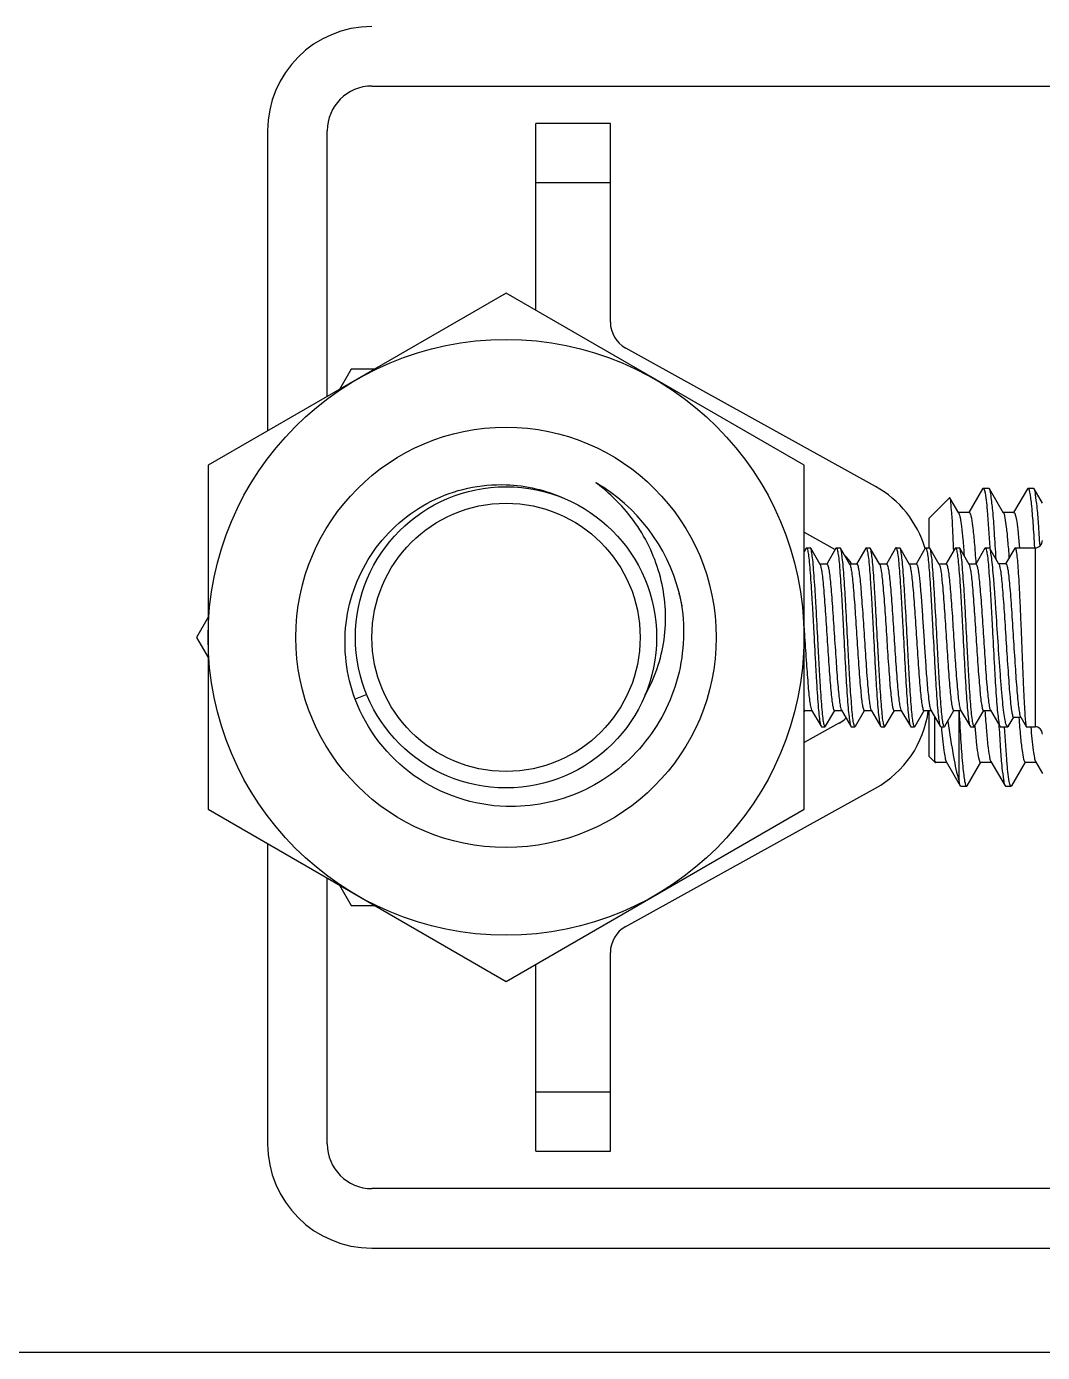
# Model space of a CAD drawing. Extents: x 1247970 to 1725648, y 860327 to 1277876.
# Drawn here: x 1318318.6 to 1318492.2, y 1196348.7 to 1196575.2 of the extents above; entities that cross this region are included whole.
import ezdxf

# ---------------------------------------------------------------- set-up
doc = ezdxf.new("R2010")
doc.units = 0
doc.header["$LTSCALE"] = 1000
doc.header["$MEASUREMENT"] = 0
doc.layers.get('0').update_dxf_attribs({"color": 254})
doc.layers.add('TK', color=4, linetype='Continuous')

# ---------------------------------------------------------------- blocks, each defined once
blk = doc.blocks.new('A$C7BF01818')
at = {"linetype": 'Continuous'}
for p, q in [((-2286.06, 3075.53), (-2112.99, 3075.53)), ((-2303.88, 3067.89), (-2303.88, 3016.62)), ((-2293.7, 3022.5), (-2293.7, 3067.89)), ((-2258.07, 3037.19), (-2258.07, 3069.16)), ((-2245.34, 3069.16), (-2258.07, 3069.16)), ((-2245.34, 3035.22), (-2245.34, 3069.16)), ((-2245.34, 3058.98), (-2258.07, 3058.98)), ((-2263.16, 3040.13), (-2314.06, 3010.74)), ((-2212.25, 3010.74), (-2263.16, 3040.13)), ((-2200.05, 3007.12), (-2242.72, 3030.77)), ((-2289.6, 3027.16), (-2291.59, 3023.72)), ((-2285.63, 3027.16), (-2289.6, 3027.16)), ((-2314.06, 3010.74), (-2314.06, 2951.97)), ((-2212.25, 2951.97), (-2212.25, 3010.74)), ((-2181.75, 3006.72), (-2184.1, 3002.68)), ((-2181.65, 3006.81), (-2181.75, 3006.72)), ((-2181.65, 3006.81), (-2180.69, 3006.81)), ((-2181.65, 3006.81), (-2180.69, 3006.81)), ((-2180.59, 3006.72), (-2180.69, 3006.81)), ((-2178.19, 3002.58), (-2180.59, 3006.72)), ((-2174.11, 3006.72), (-2176.46, 3002.68)), ((-2174.11, 3006.72), (-2174.01, 3006.81)), ((-2174.01, 3006.81), (-2173.06, 3006.81)), ((-2174.01, 3006.81), (-2173.06, 3006.81)), ((-2172.96, 3006.72), (-2173.06, 3006.81)), ((-2171.53, 3004.26), (-2172.96, 3006.72)), ((-2190.88, 3001.72), (-2187.4, 3005.19)), ((-2187.33, 3005.17), (-2187.4, 3005.19)), ((-2185.83, 3002.58), (-2187.33, 3005.17)), ((-2190.88, 2996.63), (-2190.88, 3001.72)), ((-2184.04, 3002.68), (-2185.89, 3002.68)), ((-2176.4, 3002.68), (-2178.25, 3002.68)), ((-2212.25, 2999.33), (-2206.92, 2996.37)), ((-2211.9, 2996.56), (-2212.25, 2995.96)), ((-2211.9, 2996.56), (-2211.83, 2996.63)), ((-2211.83, 2996.63), (-2211.19, 2996.63)), ((-2211.83, 2996.63), (-2211.19, 2996.63)), ((-2211.12, 2996.56), (-2211.19, 2996.63)), ((-2209.51, 2993.8), (-2211.12, 2996.56)), ((-2206.81, 2996.56), (-2208.38, 2993.88)), ((-2206.81, 2996.56), (-2206.74, 2996.63)), ((-2206.74, 2996.63), (-2206.1, 2996.63)), ((-2206.74, 2996.63), (-2206.1, 2996.63)), ((-2206.03, 2996.56), (-2206.1, 2996.63)), ((-2204.42, 2993.8), (-2206.03, 2996.56)), ((-2201.72, 2996.56), (-2203.29, 2993.88)), ((-2201.72, 2996.56), (-2201.65, 2996.63)), ((-2201.65, 2996.63), (-2201.01, 2996.63)), ((-2201.65, 2996.63), (-2201.01, 2996.63)), ((-2200.94, 2996.56), (-2201, 2996.62)), ((-2199.33, 2993.8), (-2200.94, 2996.56)), ((-2196.63, 2996.56), (-2198.2, 2993.88)), ((-2196.63, 2996.56), (-2196.56, 2996.63)), ((-2196.56, 2996.63), (-2195.92, 2996.63)), ((-2196.56, 2996.63), (-2195.92, 2996.63)), ((-2195.85, 2996.56), (-2195.92, 2996.63)), ((-2194.24, 2993.8), (-2195.85, 2996.56)), ((-2191.54, 2996.56), (-2193.1, 2993.88)), ((-2191.54, 2996.56), (-2191.47, 2996.63)), ((-2191.47, 2996.63), (-2190.83, 2996.63)), ((-2191.47, 2996.63), (-2190.83, 2996.63)), ((-2190.75, 2996.56), (-2190.83, 2996.63)), ((-2189.15, 2993.8), (-2190.75, 2996.56)), ((-2186.45, 2996.56), (-2188.01, 2993.88)), ((-2186.69, 2996.2), (-2186.7, 2996.59)), ((-2186.45, 2996.56), (-2186.38, 2996.63)), ((-2186.38, 2996.63), (-2185.74, 2996.63)), ((-2186.38, 2996.63), (-2185.74, 2996.63)), ((-2185.66, 2996.56), (-2185.74, 2996.63)), ((-2184.06, 2993.8), (-2185.66, 2996.56)), ((-2181.36, 2996.56), (-2182.92, 2993.88)), ((-2181.36, 2996.56), (-2181.29, 2996.63)), ((-2181.29, 2996.63), (-2180.63, 2996.63)), ((-2181.29, 2996.63), (-2180.63, 2996.63)), ((-2180.54, 2996.55), (-2180.63, 2996.63)), ((-2178.96, 2993.84), (-2180.54, 2996.55)), ((-2180.53, 2996.68), (-2180.52, 2996.6)), ((-2180.52, 2996.6), (-2180.52, 2996.57)), ((-2176.28, 2996.57), (-2177.83, 2993.91)), ((-2176.28, 2996.57), (-2176.22, 2996.63)), ((-2176.22, 2996.63), (-2172.8, 2996.63)), ((-2176.22, 2996.63), (-2172.8, 2996.63)), ((-2172.8, 2996.63), (-2172.8, 2966.08)), ((-2208.33, 2993.88), (-2209.56, 2993.88)), ((-2203.24, 2993.88), (-2204.47, 2993.88)), ((-2198.15, 2993.88), (-2199.38, 2993.88)), ((-2198.15, 2993.88), (-2198.14, 2993.87)), ((-2193.06, 2993.88), (-2194.29, 2993.88)), ((-2187.97, 2993.88), (-2189.2, 2993.88)), ((-2182.88, 2993.88), (-2184.11, 2993.88)), ((-2182.9, 2993.96), (-2182.9, 2993.91)), ((-2177.78, 2993.91), (-2179.01, 2993.91)), ((-2178.96, 2993.84), (-2178.95, 2993.81)), ((-2314.06, 2984.79), (-2316.05, 2981.35)), ((-2316.05, 2981.35), (-2314.06, 2977.92)), ((-2212.25, 2982.98), (-2212.15, 2981.36)), ((-2286.95, 2971.57), (-2288.91, 2970.77)), ((-2212.25, 2968.57), (-2212.1, 2968.83)), ((-2212.15, 2968.83), (-2210.92, 2968.83)), ((-2210.97, 2968.91), (-2209.36, 2966.15)), ((-2208.57, 2966.15), (-2207.01, 2968.83)), ((-2207.06, 2968.83), (-2205.83, 2968.83)), ((-2205.88, 2968.91), (-2204.27, 2966.15)), ((-2203.48, 2966.15), (-2201.92, 2968.83)), ((-2201.97, 2968.83), (-2200.74, 2968.83)), ((-2200.79, 2968.91), (-2199.18, 2966.15)), ((-2198.39, 2966.15), (-2196.83, 2968.83)), ((-2196.88, 2968.83), (-2195.65, 2968.83)), ((-2195.7, 2968.91), (-2194.09, 2966.15)), ((-2193.3, 2966.15), (-2191.74, 2968.83)), ((-2191.79, 2968.83), (-2190.56, 2968.83)), ((-2190.88, 2960.99), (-2190.88, 2968.83)), ((-2190.6, 2968.91), (-2189, 2966.15)), ((-2189.91, 2960.17), (-2189.91, 2967.71)), ((-2188.21, 2966.15), (-2186.65, 2968.83)), ((-2186.7, 2968.83), (-2185.47, 2968.83)), ((-2185.78, 2968.64), (-2185.79, 2968.83)), ((-2185.78, 2956.76), (-2185.78, 2968.64)), ((-2185.51, 2968.91), (-2183.91, 2966.15)), ((-2183.12, 2966.15), (-2181.56, 2968.83)), ((-2181.61, 2968.83), (-2180.38, 2968.83)), ((-2180.42, 2968.91), (-2178.81, 2966.15)), ((-2177.31, 2966.22), (-2176.44, 2967.72)), ((-2176.48, 2967.72), (-2175.25, 2967.72)), ((-2175.56, 2967.65), (-2175.56, 2967.63)), ((-2175.29, 2967.79), (-2175.25, 2967.72)), ((-2175.25, 2967.72), (-2174.31, 2966.1)), ((-2206.22, 2966.72), (-2212.25, 2963.38)), ((-2209.36, 2966.15), (-2209.28, 2966.08)), ((-2209.28, 2966.08), (-2208.65, 2966.08)), ((-2209.28, 2966.08), (-2208.65, 2966.08)), ((-2208.57, 2966.15), (-2208.65, 2966.08)), ((-2204.27, 2966.15), (-2204.19, 2966.08)), ((-2204.19, 2966.08), (-2203.56, 2966.08)), ((-2204.19, 2966.08), (-2203.56, 2966.08)), ((-2203.48, 2966.15), (-2203.56, 2966.08)), ((-2199.18, 2966.15), (-2199.1, 2966.08)), ((-2199.1, 2966.08), (-2198.46, 2966.08)), ((-2199.1, 2966.08), (-2198.46, 2966.08)), ((-2198.39, 2966.15), (-2198.46, 2966.08)), ((-2194.09, 2966.15), (-2194.01, 2966.08)), ((-2194.01, 2966.08), (-2193.37, 2966.08)), ((-2194.01, 2966.08), (-2193.37, 2966.08)), ((-2193.3, 2966.15), (-2193.37, 2966.08)), ((-2189, 2966.15), (-2188.92, 2966.08)), ((-2188.92, 2966.08), (-2188.28, 2966.08)), ((-2188.92, 2966.08), (-2188.28, 2966.08)), ((-2188.21, 2966.15), (-2188.28, 2966.08)), ((-2183.91, 2966.15), (-2183.83, 2966.08)), ((-2183.83, 2966.08), (-2183.19, 2966.08)), ((-2183.83, 2966.08), (-2183.19, 2966.08)), ((-2183.12, 2966.15), (-2183.19, 2966.08)), ((-2183.08, 2966.16), (-2183.07, 2966.09)), ((-2183.07, 2966.09), (-2183.07, 2966.03)), ((-2178.98, 2966.37), (-2178.96, 2966.09)), ((-2178.81, 2966.15), (-2178.74, 2966.08)), ((-2178.74, 2966.08), (-2177.47, 2966.08)), ((-2178.74, 2966.08), (-2177.47, 2966.08)), ((-2177.31, 2966.22), (-2177.47, 2966.08)), ((-2174.31, 2966.1), (-2174.29, 2966.08)), ((-2174.29, 2966.08), (-2172.8, 2966.08)), ((-2174.29, 2966.08), (-2172.8, 2966.08)), ((-2190.88, 2960.99), (-2189.82, 2959.94)), ((-2189.91, 2960.17), (-2189.77, 2960.03)), ((-2189.86, 2960.02), (-2189.91, 2960.17)), ((-2189.82, 2959.94), (-2189.86, 2960.02)), ((-2189.74, 2959.96), (-2189.82, 2959.94)), ((-2189.77, 2960.03), (-2187.92, 2960.03)), ((-2189.74, 2959.96), (-2189.71, 2960.03)), ((-2187.98, 2960.13), (-2185.57, 2955.99)), ((-2184.41, 2955.99), (-2182.07, 2960.03)), ((-2182.13, 2960.03), (-2180.28, 2960.03)), ((-2180.34, 2960.13), (-2177.93, 2955.99)), ((-2176.78, 2955.99), (-2174.44, 2960.03)), ((-2174.5, 2960.03), (-2172.65, 2960.03)), ((-2172.71, 2960.13), (-2171.53, 2958.11)), ((-2185.57, 2955.99), (-2185.78, 2956.76)), ((-2242.72, 2931.94), (-2200.05, 2955.59)), ((-2185.47, 2955.9), (-2185.57, 2955.99)), ((-2185.47, 2955.9), (-2184.51, 2955.9)), ((-2177.93, 2955.99), (-2177.83, 2955.9)), ((-2177.83, 2955.9), (-2176.88, 2955.9)), ((-2177.83, 2955.9), (-2176.88, 2955.9)), ((-2176.78, 2955.99), (-2176.88, 2955.9)), ((-2314.06, 2951.97), (-2263.16, 2922.58)), ((-2263.16, 2922.58), (-2212.25, 2951.97)), ((-2303.88, 2946.09), (-2303.88, 2894.82)), ((-2293.7, 2894.82), (-2293.7, 2940.21)), ((-2291.59, 2938.99), (-2289.6, 2935.55)), ((-2289.6, 2935.55), (-2285.63, 2935.55)), ((-2245.34, 2893.55), (-2245.34, 2927.49)), ((-2258.07, 2893.55), (-2258.07, 2925.52)), ((-2258.07, 2903.73), (-2245.34, 2903.73)), ((-2258.07, 2893.55), (-2245.34, 2893.55)), ((-2112.99, 2887.18), (-2286.06, 2887.18)), ((-2286.06, 2877), (1882.92, 2877)), ((-2160.08, 2859.19), (-2374.08, 2859.19))]:
    blk.add_line(p, q, dxfattribs=at)
for radius in [50.9, 35.9, 25.72, 22.91]:
    blk.add_circle((-2263.16, 2981.35), radius, dxfattribs=at)
for centre, radius, start, end in [((-2286.06, 3067.89), 17.82, 90, 180), ((-2286.06, 3067.89), 7.64, 90, 180), ((-2240.25, 3035.22), 5.09, 180, 241), ((-2265.75, 2983.45), 30.22, 53.1107, 53.5831), ((-2263.16, 2981.35), 30.54, 14.5797, 59.8368), ((-2263.08, 2981.48), 30.39, 59.0829, 59.8367), ((-2263.18, 2981.32), 30.58, 53.9573, 59.0788), ((-2208.69, 2991.54), 17.82, 16.3194, 61), ((-2172.8, 2997.9), 1.27, 270, 0), ((-2208.69, 2991.54), 5.09, 27.5523, 47.8573), ((-2201.01, 2996.58), 0.0434, 72.5105, 89.9794), ((-2196.56, 2996.58), 0.0434, 72.5105, 89.9794), ((-2263, 2981.4), 30.38, 14.3067, 14.5797), ((-2263.2, 2982.27), 30.37, 12.6551, 12.894), ((-2263.28, 2982.25), 30.45, 10.3868, 12.6542), ((-2263.02, 2981.39), 30.4, 14.0461, 14.3067), ((-2263.16, 2981.36), 30.55, 10.0855, 14.0433), ((-2208.69, 2971.17), 5.09, 299, 314.9652), ((-2208.69, 2971.17), 17.82, 299, 352.3827), ((-2208.65, 2966.13), 0.0435, 258.9218, 269.9595), ((-2203.56, 2966.13), 0.0435, 259.0914, 269.9613), ((-2198.46, 2966.13), 0.0435, 259.0364, 269.9608), ((-2193.37, 2966.13), 0.0435, 259.0952, 269.9614), ((-2188.28, 2966.13), 0.0435, 258.9222, 269.9595), ((-2183.19, 2966.13), 0.0435, 259.0963, 269.9614), ((-2172.8, 2964.81), 1.27, 0, 90), ((-2240.25, 2927.49), 5.09, 119, 180), ((-2286.06, 2894.82), 17.82, 180, 270), ((-2286.06, 2894.82), 7.64, 180, 270)]:
    blk.add_arc(centre, radius, start, end, dxfattribs=at)
for points, knots in [([(-2288.91, 2970.77), (-2290.44, 2974.86), (-2291.55, 2983.92), (-2286.71, 2996.63), (-2276.47, 3005.61), (-2267.52, 3007.58), (-2263.16, 3007.43)], [0, 0, 0, 0, 0.250118, 0.500164, 0.750126, 1, 1, 1, 1]), ([(-2239.43, 2971.43), (-2237.75, 2974.33), (-2235.52, 2980.88), (-2236.05, 2991.17), (-2240.17, 3000.61), (-2244.92, 3005.59), (-2247.61, 3007.61)], [0, 0, 0, 0, 0.249588, 0.499485, 0.749641, 1, 1, 1, 1]), ([(-2181.65, 3006.81), (-2181.63, 3006.81), (-2181.49, 3006.72), (-2181.47, 3006.55), (-2181.44, 3006.43)], [0, 0, 0, 0, 0.128899, 1, 1, 1, 1]), ([(-2181.44, 3006.43), (-2181.14, 3005.34), (-2180.92, 3002.05), (-2180.65, 2998.81), (-2180.53, 2996.68)], [0, 0, 0, 0, 0.346101, 1, 1, 1, 1]), ([(-2179.46, 2994.71), (-2179.54, 2996.27), (-2179.72, 2999.04), (-2179.95, 3002.67), (-2180.27, 3005.09), (-2180.39, 3006.37), (-2180.59, 3006.72)], [0, 0, 0, 0, 0.386428, 0.691776, 0.899708, 1, 1, 1, 1]), ([(-2174.01, 3006.81), (-2173.94, 3006.81), (-2173.82, 3006.51), (-2173.71, 3006.05), (-2173.57, 3005.18), (-2173.37, 3003.46), (-2173.13, 3000.57), (-2172.98, 2998.09), (-2172.89, 2996.67)], [0, 0, 0, 0, 0.021523, 0.07293, 0.155903, 0.269774, 0.58419, 1, 1, 1, 1]), ([(-2171.95, 2997.01), (-2172.03, 2998.27), (-2172.18, 3000.51), (-2172.4, 3003.44), (-2172.67, 3005.4), (-2172.79, 3006.43), (-2172.96, 3006.72)], [0, 0, 0, 0, 0.387596, 0.69099, 0.897644, 1, 1, 1, 1]), ([(-2186.7, 2996.59), (-2186.75, 2997.73), (-2186.85, 2999.74), (-2186.96, 3002.36), (-2187.17, 3004.05), (-2187.2, 3004.94), (-2187.33, 3005.17)], [0, 0, 0, 0, 0.397365, 0.704388, 0.908059, 1, 1, 1, 1]), ([(-2185.83, 3002.58), (-2185.69, 3002.35), (-2185.55, 3001.56), (-2185.32, 3000.07), (-2185.11, 2997.9), (-2184.98, 2996.23), (-2184.91, 2995.3)], [0, 0, 0, 0, 0.110271, 0.318397, 0.618423, 1, 1, 1, 1]), ([(-2184.04, 3002.68), (-2183.97, 3002.68), (-2183.84, 3002.44), (-2183.65, 3001.72), (-2183.41, 3000.01), (-2183.15, 2997.33), (-2182.99, 2995.18), (-2182.9, 2993.96)], [0, 0, 0, 0, 0.023099, 0.075097, 0.272155, 0.585962, 1, 1, 1, 1]), ([(-2178.19, 3002.58), (-2178.05, 3002.34), (-2177.91, 3001.51), (-2177.67, 2999.96), (-2177.46, 2997.68), (-2177.32, 2995.94), (-2177.25, 2994.97)], [0, 0, 0, 0, 0.109617, 0.317843, 0.618291, 1, 1, 1, 1]), ([(-2176.4, 3002.68), (-2176.25, 3002.68), (-2176.1, 3001.93), (-2175.88, 3000.96), (-2175.67, 2998.98), (-2175.54, 2997.53), (-2175.47, 2996.68)], [0, 0, 0, 0, 0.074766, 0.268998, 0.580933, 1, 1, 1, 1]), ([(-2211.83, 2996.63), (-2211.79, 2996.63), (-2211.72, 2996.51), (-2211.62, 2996.17), (-2211.48, 2995.35), (-2211.34, 2994.05), (-2211.19, 2992.26), (-2211.05, 2990.09), (-2210.89, 2987.6), (-2210.74, 2984.89), (-2210.54, 2981.1), (-2210.34, 2977.35), (-2210.14, 2973.78), (-2209.99, 2971.44), (-2209.84, 2969.47), (-2209.7, 2967.91), (-2209.54, 2966.87), (-2209.45, 2966.31), (-2209.36, 2966.15)], [0, 0, 0, 0, 0.003387, 0.010608, 0.037841, 0.081656, 0.140582, 0.212529, 0.294912, 0.384758, 0.478828, 0.666008, 0.752353, 0.829645, 0.8951, 0.946378, 0.981689, 1, 1, 1, 1]), ([(-2208.65, 2966.08), (-2208.69, 2966.09), (-2208.76, 2966.21), (-2208.82, 2966.42), (-2208.9, 2966.79), (-2209.01, 2967.52), (-2209.14, 2968.73), (-2209.28, 2970.52), (-2209.43, 2972.7), (-2209.58, 2975.19), (-2209.73, 2977.9), (-2209.94, 2981.68), (-2210.13, 2985.41), (-2210.34, 2988.97), (-2210.49, 2991.3), (-2210.64, 2993.26), (-2210.78, 2994.8), (-2210.93, 2995.85), (-2211.02, 2996.4), (-2211.12, 2996.56)], [0, 0, 0, 0, 0.003713, 0.011342, 0.023221, 0.039327, 0.083721, 0.143045, 0.215208, 0.297635, 0.387371, 0.481201, 0.667656, 0.753591, 0.830487, 0.895594, 0.946603, 0.981745, 1, 1, 1, 1]), ([(-2206.74, 2996.63), (-2206.7, 2996.63), (-2206.63, 2996.51), (-2206.53, 2996.17), (-2206.39, 2995.35), (-2206.25, 2994.05), (-2206.1, 2992.26), (-2205.96, 2990.09), (-2205.8, 2987.6), (-2205.65, 2984.89), (-2205.45, 2981.1), (-2205.25, 2977.35), (-2205.05, 2973.78), (-2204.9, 2971.44), (-2204.75, 2969.47), (-2204.61, 2967.91), (-2204.45, 2966.87), (-2204.36, 2966.31), (-2204.27, 2966.15)], [0, 0, 0, 0, 0.003387, 0.010608, 0.037842, 0.08166, 0.140585, 0.21253, 0.294911, 0.384756, 0.478823, 0.665996, 0.752344, 0.829639, 0.895096, 0.946375, 0.981688, 1, 1, 1, 1]), ([(-2203.56, 2966.08), (-2203.6, 2966.09), (-2203.67, 2966.21), (-2203.73, 2966.42), (-2203.81, 2966.79), (-2203.92, 2967.51), (-2204.05, 2968.73), (-2204.19, 2970.52), (-2204.34, 2972.7), (-2204.49, 2975.19), (-2204.64, 2977.9), (-2204.85, 2981.68), (-2205.04, 2985.41), (-2205.25, 2988.97), (-2205.4, 2991.3), (-2205.55, 2993.26), (-2205.69, 2994.8), (-2205.84, 2995.85), (-2205.93, 2996.4), (-2206.03, 2996.56)], [0, 0, 0, 0, 0.003708, 0.01133, 0.023202, 0.039302, 0.083685, 0.143001, 0.215158, 0.29758, 0.387317, 0.481154, 0.667625, 0.753569, 0.830474, 0.895589, 0.946601, 0.981745, 1, 1, 1, 1]), ([(-2201.65, 2996.63), (-2201.61, 2996.63), (-2201.54, 2996.51), (-2201.44, 2996.17), (-2201.3, 2995.35), (-2201.16, 2994.05), (-2201.01, 2992.26), (-2200.87, 2990.09), (-2200.71, 2987.6), (-2200.56, 2984.89), (-2200.36, 2981.1), (-2200.16, 2977.35), (-2199.96, 2973.78), (-2199.81, 2971.44), (-2199.66, 2969.47), (-2199.52, 2967.91), (-2199.36, 2966.87), (-2199.27, 2966.31), (-2199.18, 2966.15)], [0, 0, 0, 0, 0.003387, 0.010608, 0.037841, 0.081656, 0.140582, 0.21253, 0.294914, 0.38476, 0.478829, 0.666009, 0.752353, 0.829645, 0.8951, 0.946377, 0.981689, 1, 1, 1, 1]), ([(-2198.47, 2966.08), (-2198.51, 2966.09), (-2198.58, 2966.21), (-2198.64, 2966.42), (-2198.72, 2966.79), (-2198.83, 2967.51), (-2198.96, 2968.73), (-2199.1, 2970.52), (-2199.25, 2972.7), (-2199.4, 2975.19), (-2199.55, 2977.9), (-2199.75, 2981.68), (-2199.95, 2985.41), (-2200.16, 2988.97), (-2200.31, 2991.3), (-2200.46, 2993.26), (-2200.6, 2994.8), (-2200.75, 2995.85), (-2200.84, 2996.4), (-2200.94, 2996.56)], [0, 0, 0, 0, 0.00371, 0.011334, 0.023209, 0.039312, 0.083699, 0.143018, 0.215179, 0.297606, 0.387343, 0.481175, 0.667637, 0.753577, 0.830477, 0.895587, 0.946599, 0.981744, 1, 1, 1, 1]), ([(-2196.54, 2996.62), (-2196.51, 2996.61), (-2196.44, 2996.49), (-2196.38, 2996.27), (-2196.3, 2995.9), (-2196.19, 2995.16), (-2196.06, 2993.93), (-2195.91, 2992.13), (-2195.77, 2989.95), (-2195.62, 2987.46), (-2195.47, 2984.75), (-2195.26, 2980.98), (-2195.07, 2977.26), (-2194.86, 2973.71), (-2194.71, 2971.39), (-2194.56, 2969.44), (-2194.43, 2967.9), (-2194.27, 2966.86), (-2194.18, 2966.31), (-2194.09, 2966.15)], [0, 0, 0, 0, 0.003928, 0.011811, 0.023931, 0.040257, 0.085018, 0.144601, 0.216912, 0.299383, 0.389072, 0.482776, 0.668808, 0.754493, 0.831139, 0.896016, 0.946828, 0.981827, 1, 1, 1, 1]), ([(-2193.38, 2966.08), (-2193.42, 2966.09), (-2193.49, 2966.21), (-2193.55, 2966.42), (-2193.63, 2966.79), (-2193.74, 2967.51), (-2193.87, 2968.73), (-2194.01, 2970.52), (-2194.16, 2972.7), (-2194.31, 2975.19), (-2194.46, 2977.9), (-2194.66, 2981.68), (-2194.86, 2985.41), (-2195.07, 2988.97), (-2195.22, 2991.3), (-2195.37, 2993.26), (-2195.51, 2994.8), (-2195.66, 2995.85), (-2195.75, 2996.4), (-2195.85, 2996.56)], [0, 0, 0, 0, 0.003708, 0.01133, 0.023202, 0.039302, 0.083685, 0.143001, 0.215157, 0.297579, 0.387316, 0.481154, 0.667624, 0.753568, 0.830474, 0.895589, 0.9466, 0.981744, 1, 1, 1, 1]), ([(-2191.47, 2996.63), (-2191.43, 2996.63), (-2191.36, 2996.51), (-2191.26, 2996.17), (-2191.12, 2995.35), (-2190.98, 2994.05), (-2190.83, 2992.26), (-2190.68, 2990.09), (-2190.53, 2987.6), (-2190.38, 2984.89), (-2190.18, 2981.1), (-2189.98, 2977.35), (-2189.78, 2973.78), (-2189.63, 2971.44), (-2189.47, 2969.47), (-2189.34, 2967.91), (-2189.18, 2966.87), (-2189.09, 2966.31), (-2189, 2966.15)], [0, 0, 0, 0, 0.003387, 0.010608, 0.037841, 0.081656, 0.140583, 0.212531, 0.294914, 0.38476, 0.478829, 0.666008, 0.752353, 0.829644, 0.8951, 0.946377, 0.981689, 1, 1, 1, 1]), ([(-2188.29, 2966.08), (-2188.33, 2966.09), (-2188.4, 2966.21), (-2188.46, 2966.42), (-2188.54, 2966.79), (-2188.64, 2967.52), (-2188.78, 2968.73), (-2188.92, 2970.52), (-2189.07, 2972.7), (-2189.22, 2975.19), (-2189.37, 2977.9), (-2189.57, 2981.68), (-2189.77, 2985.41), (-2189.98, 2988.97), (-2190.13, 2991.3), (-2190.28, 2993.26), (-2190.41, 2994.8), (-2190.57, 2995.85), (-2190.66, 2996.4), (-2190.75, 2996.56)], [0, 0, 0, 0, 0.003713, 0.011342, 0.023221, 0.039327, 0.08372, 0.143043, 0.215207, 0.297634, 0.38737, 0.481201, 0.667658, 0.753593, 0.830488, 0.895595, 0.946603, 0.981746, 1, 1, 1, 1]), ([(-2186.38, 2996.63), (-2186.34, 2996.63), (-2186.27, 2996.51), (-2186.17, 2996.17), (-2186.03, 2995.35), (-2185.89, 2994.05), (-2185.74, 2992.26), (-2185.59, 2990.09), (-2185.44, 2987.6), (-2185.29, 2984.89), (-2185.09, 2981.1), (-2184.89, 2977.35), (-2184.69, 2973.78), (-2184.54, 2971.44), (-2184.38, 2969.47), (-2184.25, 2967.91), (-2184.09, 2966.87), (-2184, 2966.31), (-2183.91, 2966.15)], [0, 0, 0, 0, 0.003387, 0.010608, 0.037841, 0.081658, 0.140584, 0.212529, 0.294909, 0.384753, 0.478822, 0.665996, 0.752344, 0.82964, 0.895097, 0.946375, 0.981688, 1, 1, 1, 1]), ([(-2183.2, 2966.08), (-2183.24, 2966.09), (-2183.31, 2966.21), (-2183.37, 2966.42), (-2183.44, 2966.79), (-2183.55, 2967.51), (-2183.68, 2968.73), (-2183.83, 2970.52), (-2183.98, 2972.7), (-2184.13, 2975.19), (-2184.28, 2977.9), (-2184.48, 2981.68), (-2184.68, 2985.41), (-2184.89, 2988.97), (-2185.04, 2991.3), (-2185.19, 2993.26), (-2185.32, 2994.8), (-2185.48, 2995.85), (-2185.57, 2996.4), (-2185.66, 2996.56)], [0, 0, 0, 0, 0.003708, 0.01133, 0.023202, 0.039302, 0.083686, 0.143002, 0.215158, 0.29758, 0.387317, 0.481154, 0.667622, 0.753566, 0.830473, 0.895588, 0.9466, 0.981744, 1, 1, 1, 1]), ([(-2181.29, 2996.63), (-2181.25, 2996.63), (-2181.18, 2996.51), (-2181.08, 2996.17), (-2180.94, 2995.35), (-2180.8, 2994.05), (-2180.65, 2992.26), (-2180.5, 2990.09), (-2180.35, 2987.6), (-2180.2, 2984.89), (-2180, 2981.1), (-2179.8, 2977.35), (-2179.6, 2973.78), (-2179.45, 2971.44), (-2179.29, 2969.47), (-2179.16, 2967.91), (-2179, 2966.87), (-2178.91, 2966.31), (-2178.81, 2966.15)], [0, 0, 0, 0, 0.003387, 0.010608, 0.037841, 0.081657, 0.140584, 0.212532, 0.294916, 0.384761, 0.478829, 0.666007, 0.752353, 0.829644, 0.895099, 0.946377, 0.981689, 1, 1, 1, 1]), ([(-2177.47, 2966.08), (-2177.59, 2966.08), (-2177.78, 2966.57), (-2177.94, 2967.3), (-2178.15, 2968.67), (-2178.34, 2970.41), (-2178.54, 2972.58), (-2178.81, 2976.01), (-2179.12, 2980.63), (-2179.42, 2985.28), (-2179.66, 2988.86), (-2179.84, 2991.2), (-2180.01, 2993.18), (-2180.17, 2994.75), (-2180.34, 2995.82), (-2180.44, 2996.38), (-2180.54, 2996.55)], [0, 0, 0, 0, 0.011499, 0.038955, 0.082671, 0.141313, 0.21286, 0.294783, 0.477785, 0.664324, 0.750538, 0.827852, 0.893494, 0.945134, 0.980982, 1, 1, 1, 1]), ([(-2176.22, 2996.63), (-2176.18, 2996.63), (-2176.12, 2996.51), (-2176.06, 2996.31), (-2175.99, 2995.94), (-2175.89, 2995.21), (-2175.77, 2993.97), (-2175.65, 2992.16), (-2175.52, 2989.93), (-2175.39, 2987.39), (-2175.27, 2984.63), (-2175.15, 2981.74), (-2175.03, 2978.84), (-2174.92, 2976.03), (-2174.81, 2973.42), (-2174.71, 2971.1), (-2174.6, 2969.17), (-2174.52, 2967.68), (-2174.4, 2966.73), (-2174.38, 2966.23), (-2174.31, 2966.1)], [0, 0, 0, 0, 0.003313, 0.010642, 0.02238, 0.038503, 0.083374, 0.143697, 0.217268, 0.301371, 0.392889, 0.488426, 0.584435, 0.677349, 0.763716, 0.840325, 0.90433, 0.95336, 0.985613, 1, 1, 1, 1]), ([(-2209.51, 2993.8), (-2209.43, 2993.65), (-2209.33, 2993.17), (-2209.18, 2992.28), (-2209.04, 2990.98), (-2208.82, 2988.62), (-2208.58, 2985.14), (-2208.29, 2980.69), (-2208.04, 2976.92), (-2207.84, 2974.13), (-2207.69, 2972.36), (-2207.54, 2970.94), (-2207.4, 2969.82), (-2207.27, 2969.25), (-2207.15, 2968.83), (-2207.06, 2968.83)], [0, 0, 0, 0, 0.020228, 0.057028, 0.109382, 0.175509, 0.339369, 0.525575, 0.707853, 0.78936, 0.860498, 0.918759, 0.962122, 0.989208, 1, 1, 1, 1]), ([(-2208.33, 2993.88), (-2208.24, 2993.88), (-2208.12, 2993.46), (-2207.99, 2992.89), (-2207.85, 2991.77), (-2207.7, 2990.35), (-2207.55, 2988.58), (-2207.35, 2985.78), (-2207.1, 2982.02), (-2206.81, 2977.56), (-2206.57, 2974.08), (-2206.35, 2971.73), (-2206.21, 2970.43), (-2206.06, 2969.53), (-2205.96, 2969.06), (-2205.88, 2968.91)], [0, 0, 0, 0, 0.010795, 0.037886, 0.08126, 0.139534, 0.210688, 0.292211, 0.474519, 0.660741, 0.824592, 0.890705, 0.943036, 0.979807, 1, 1, 1, 1]), ([(-2204.42, 2993.8), (-2204.34, 2993.65), (-2204.24, 2993.17), (-2204.09, 2992.28), (-2203.95, 2990.98), (-2203.73, 2988.62), (-2203.48, 2985.14), (-2203.2, 2980.69), (-2202.95, 2976.92), (-2202.75, 2974.13), (-2202.6, 2972.36), (-2202.45, 2970.94), (-2202.31, 2969.82), (-2202.18, 2969.25), (-2202.06, 2968.83), (-2201.97, 2968.83)], [0, 0, 0, 0, 0.020228, 0.057027, 0.109382, 0.175509, 0.339368, 0.525575, 0.707853, 0.78936, 0.860498, 0.918759, 0.962122, 0.989208, 1, 1, 1, 1]), ([(-2203.24, 2993.88), (-2203.15, 2993.88), (-2203.03, 2993.46), (-2202.9, 2992.89), (-2202.76, 2991.77), (-2202.61, 2990.35), (-2202.46, 2988.58), (-2202.26, 2985.78), (-2202.01, 2982.02), (-2201.72, 2977.56), (-2201.48, 2974.08), (-2201.26, 2971.73), (-2201.12, 2970.43), (-2200.97, 2969.53), (-2200.87, 2969.06), (-2200.79, 2968.91)], [0, 0, 0, 0, 0.010795, 0.037886, 0.08126, 0.139534, 0.210688, 0.292211, 0.474519, 0.660741, 0.824592, 0.890705, 0.943036, 0.979807, 1, 1, 1, 1]), ([(-2199.33, 2993.8), (-2199.25, 2993.65), (-2199.15, 2993.17), (-2199, 2992.28), (-2198.86, 2990.98), (-2198.64, 2988.62), (-2198.39, 2985.14), (-2198.11, 2980.69), (-2197.86, 2976.92), (-2197.66, 2974.13), (-2197.51, 2972.36), (-2197.36, 2970.94), (-2197.21, 2969.82), (-2197.09, 2969.25), (-2196.97, 2968.83), (-2196.88, 2968.83)], [0, 0, 0, 0, 0.020232, 0.057034, 0.10939, 0.175519, 0.339379, 0.525584, 0.707859, 0.789365, 0.860502, 0.918761, 0.962123, 0.989208, 1, 1, 1, 1]), ([(-2198.14, 2993.87), (-2198.04, 2993.85), (-2197.94, 2993.44), (-2197.8, 2992.82), (-2197.66, 2991.68), (-2197.51, 2990.24), (-2197.36, 2988.47), (-2197.16, 2985.67), (-2196.91, 2981.92), (-2196.63, 2977.49), (-2196.38, 2974.04), (-2196.17, 2971.7), (-2196.03, 2970.42), (-2195.88, 2969.53), (-2195.78, 2969.05), (-2195.7, 2968.91)], [0, 0, 0, 0, 0.012009, 0.040283, 0.084591, 0.143518, 0.21504, 0.296658, 0.478462, 0.663559, 0.826109, 0.891641, 0.943505, 0.979955, 1, 1, 1, 1]), ([(-2194.24, 2993.8), (-2194.16, 2993.65), (-2194.06, 2993.17), (-2193.91, 2992.28), (-2193.77, 2990.98), (-2193.55, 2988.62), (-2193.3, 2985.14), (-2193.02, 2980.69), (-2192.77, 2976.92), (-2192.56, 2974.13), (-2192.42, 2972.36), (-2192.27, 2970.94), (-2192.12, 2969.82), (-2192, 2969.25), (-2191.88, 2968.83), (-2191.79, 2968.83)], [0, 0, 0, 0, 0.020228, 0.057027, 0.109381, 0.175508, 0.339368, 0.525574, 0.707853, 0.78936, 0.860499, 0.918759, 0.962122, 0.989208, 1, 1, 1, 1]), ([(-2193.06, 2993.88), (-2192.88, 2993.69), (-2192.76, 2993.14), (-2192.67, 2992.38), (-2192.55, 2991.6), (-2192.45, 2990.56), (-2192.34, 2989.25), (-2192.21, 2987.68), (-2192.1, 2986.12), (-2191.96, 2984.02), (-2191.79, 2981.41), (-2191.59, 2978.27), (-2191.41, 2975.66), (-2191.25, 2973.57), (-2191.11, 2972.01), (-2190.97, 2970.7), (-2190.82, 2969.67), (-2190.72, 2969.14), (-2190.6, 2968.91)], [0, 0, 0, 0, 0.030782, 0.062241, 0.09337, 0.124662, 0.187218, 0.249733, 0.312268, 0.374794, 0.499851, 0.624908, 0.749966, 0.812491, 0.875023, 0.937529, 0.968813, 1, 1, 1, 1]), ([(-2189.15, 2993.8), (-2189.07, 2993.65), (-2188.97, 2993.17), (-2188.82, 2992.28), (-2188.68, 2990.98), (-2188.46, 2988.62), (-2188.21, 2985.14), (-2187.93, 2980.69), (-2187.68, 2976.92), (-2187.47, 2974.13), (-2187.33, 2972.36), (-2187.18, 2970.94), (-2187.03, 2969.82), (-2186.91, 2969.25), (-2186.79, 2968.83), (-2186.7, 2968.83)], [0, 0, 0, 0, 0.020228, 0.057027, 0.109381, 0.175508, 0.339368, 0.525575, 0.707853, 0.78936, 0.860499, 0.918759, 0.962123, 0.989208, 1, 1, 1, 1]), ([(-2187.97, 2993.88), (-2187.88, 2993.88), (-2187.76, 2993.46), (-2187.63, 2992.89), (-2187.49, 2991.77), (-2187.34, 2990.35), (-2187.19, 2988.58), (-2186.98, 2985.78), (-2186.74, 2982.02), (-2186.45, 2977.56), (-2186.21, 2974.08), (-2185.99, 2971.73), (-2185.85, 2970.43), (-2185.7, 2969.53), (-2185.6, 2969.06), (-2185.51, 2968.91)], [0, 0, 0, 0, 0.010795, 0.037887, 0.081261, 0.139535, 0.210689, 0.292212, 0.47452, 0.660741, 0.824592, 0.890705, 0.943036, 0.979807, 1, 1, 1, 1]), ([(-2184.06, 2993.8), (-2183.98, 2993.65), (-2183.88, 2993.17), (-2183.73, 2992.28), (-2183.59, 2990.98), (-2183.37, 2988.62), (-2183.12, 2985.14), (-2182.84, 2980.69), (-2182.59, 2976.92), (-2182.38, 2974.13), (-2182.23, 2972.36), (-2182.09, 2970.94), (-2181.94, 2969.82), (-2181.82, 2969.25), (-2181.7, 2968.83), (-2181.61, 2968.83)], [0, 0, 0, 0, 0.020228, 0.057027, 0.109381, 0.175508, 0.339368, 0.525575, 0.707853, 0.78936, 0.860499, 0.918759, 0.962123, 0.989208, 1, 1, 1, 1]), ([(-2182.88, 2993.88), (-2182.79, 2993.88), (-2182.67, 2993.46), (-2182.54, 2992.89), (-2182.4, 2991.77), (-2182.25, 2990.35), (-2182.1, 2988.58), (-2181.89, 2985.78), (-2181.65, 2982.02), (-2181.36, 2977.56), (-2181.12, 2974.08), (-2180.9, 2971.73), (-2180.76, 2970.43), (-2180.61, 2969.53), (-2180.51, 2969.06), (-2180.42, 2968.91)], [0, 0, 0, 0, 0.010795, 0.037887, 0.081261, 0.139535, 0.210689, 0.292212, 0.47452, 0.660741, 0.824592, 0.890704, 0.943036, 0.979807, 1, 1, 1, 1]), ([(-2178.95, 2993.81), (-2178.86, 2993.63), (-2178.76, 2993.1), (-2178.6, 2992.11), (-2178.46, 2990.69), (-2178.24, 2988.16), (-2177.98, 2984.47), (-2177.69, 2979.8), (-2177.44, 2975.9), (-2177.24, 2973.03), (-2177.09, 2971.24), (-2176.95, 2969.81), (-2176.8, 2968.69), (-2176.68, 2968.13), (-2176.57, 2967.72), (-2176.48, 2967.72)], [0, 0, 0, 0, 0.022066, 0.061062, 0.115741, 0.184098, 0.351289, 0.538274, 0.718419, 0.797994, 0.866894, 0.922885, 0.964251, 0.989902, 1, 1, 1, 1]), ([(-2177.78, 2993.91), (-2177.69, 2993.91), (-2177.57, 2993.46), (-2177.43, 2992.85), (-2177.28, 2991.63), (-2177.13, 2990.11), (-2176.97, 2988.21), (-2176.76, 2985.23), (-2176.51, 2981.27), (-2176.22, 2976.62), (-2175.97, 2973.02), (-2175.76, 2970.61), (-2175.62, 2969.31), (-2175.47, 2968.41), (-2175.37, 2967.93), (-2175.29, 2967.79)], [0, 0, 0, 0, 0.011078, 0.03911, 0.083921, 0.143932, 0.216901, 0.300086, 0.484464, 0.670285, 0.831351, 0.895543, 0.945925, 0.980996, 1, 1, 1, 1]), ([(-2233.33, 2987.74), (-2232.54, 2983.43), (-2232.85, 2974.35), (-2239.07, 2962.31), (-2249.85, 2954.1), (-2258.79, 2952.32), (-2263.16, 2952.45)], [0, 0, 0, 0, 0.250097, 0.500131, 0.750093, 1, 1, 1, 1]), ([(-2212.15, 2981.36), (-2212.05, 2979.87), (-2211.87, 2977.09), (-2211.63, 2973.78), (-2211.43, 2971.56), (-2211.29, 2970.34), (-2211.14, 2969.5), (-2211.05, 2969.05), (-2210.97, 2968.91)], [0, 0, 0, 0, 0.35774, 0.668628, 0.793405, 0.892065, 0.961507, 1, 1, 1, 1]), ([(-2263.16, 2952.45), (-2268.66, 2952.62), (-2279.82, 2956.27), (-2286.98, 2965.61), (-2288.91, 2970.77)], [0, 0, 0, 0, 0.500139, 1, 1, 1, 1]), ([(-2212.25, 2968.94), (-2212.25, 2968.92), (-2212.22, 2968.88), (-2212.18, 2968.83), (-2212.15, 2968.83)], [0, 0, 0, 0, 0.350041, 1, 1, 1, 1]), ([(-2185.78, 2968.64), (-2185.69, 2966.88), (-2185.51, 2963.78), (-2185.24, 2960.16), (-2185.01, 2957.99), (-2184.86, 2956.87), (-2184.73, 2956.3), (-2184.6, 2955.9), (-2184.51, 2955.9)], [0, 0, 0, 0, 0.411301, 0.727289, 0.842644, 0.926912, 0.979001, 1, 1, 1, 1]), ([(-2181.37, 2968.79), (-2181.29, 2967.68), (-2181.13, 2965.7), (-2180.91, 2963.1), (-2180.65, 2961.34), (-2180.5, 2960.4), (-2180.34, 2960.13)], [0, 0, 0, 0, 0.381895, 0.683625, 0.892258, 1, 1, 1, 1]), ([(-2175.56, 2967.63), (-2175.48, 2966.56), (-2175.32, 2964.68), (-2175.09, 2962.34), (-2174.85, 2960.86), (-2174.68, 2960.23), (-2174.56, 2960.03), (-2174.5, 2960.03)], [0, 0, 0, 0, 0.415973, 0.728825, 0.924514, 0.976308, 1, 1, 1, 1]), ([(-2188.8, 2966.07), (-2188.68, 2964.71), (-2188.54, 2962.93), (-2188.22, 2960.97), (-2188.09, 2960.32), (-2187.98, 2960.13)], [0, 0, 0, 0, 0.678621, 0.886552, 1, 1, 1, 1]), ([(-2187.68, 2967.02), (-2187.39, 2964.97), (-2186.87, 2961.53), (-2186.2, 2958.11), (-2185.78, 2956.76)], [0, 0, 0, 0, 0.595929, 1, 1, 1, 1]), ([(-2183.07, 2966.03), (-2183, 2965.18), (-2182.86, 2963.73), (-2182.65, 2961.75), (-2182.44, 2960.78), (-2182.28, 2960.03), (-2182.13, 2960.03)], [0, 0, 0, 0, 0.419063, 0.731001, 0.925235, 1, 1, 1, 1]), ([(-2178.96, 2966.09), (-2178.88, 2964.78), (-2178.73, 2962.45), (-2178.51, 2959.39), (-2178.23, 2957.36), (-2178.11, 2956.29), (-2177.93, 2955.99)], [0, 0, 0, 0, 0.387595, 0.691383, 0.898184, 1, 1, 1, 1]), ([(-2177.09, 2956.29), (-2177.39, 2957.38), (-2177.6, 2960.67), (-2177.87, 2963.91), (-2178, 2966.04)], [0, 0, 0, 0, 0.346624, 1, 1, 1, 1]), ([(-2173.52, 2966.06), (-2173.41, 2964.71), (-2173.27, 2962.93), (-2172.95, 2960.97), (-2172.82, 2960.32), (-2172.71, 2960.13)], [0, 0, 0, 0, 0.678603, 0.886533, 1, 1, 1, 1]), ([(-2176.88, 2955.9), (-2176.9, 2955.9), (-2177.03, 2955.99), (-2177.05, 2956.16), (-2177.09, 2956.29)], [0, 0, 0, 0, 0.128292, 1, 1, 1, 1]), ([(-2184.51, 2955.9), (-2184.49, 2955.9), (-2184.45, 2955.93), (-2184.43, 2955.97), (-2184.41, 2955.99)], [0, 0, 0, 0, 0.399518, 1, 1, 1, 1])]:
    blk.add_open_spline(points, degree=3, knots=knots, dxfattribs=at)
blk.add_open_spline([(-2263.16, 3007.43), (-2259.75, 3007.32), (-2256.3, 3006.5), (-2253.2, 3005.07)], degree=3, dxfattribs=at)

msp = doc.modelspace()

# ---------------------------------------------------------------- block references
at = {"layer": 'TK'}
msp.add_blockref('A$C7BF01818', (1320663.7, 1193489.49), dxfattribs=at)

doc.saveas('drawing.dxf')
